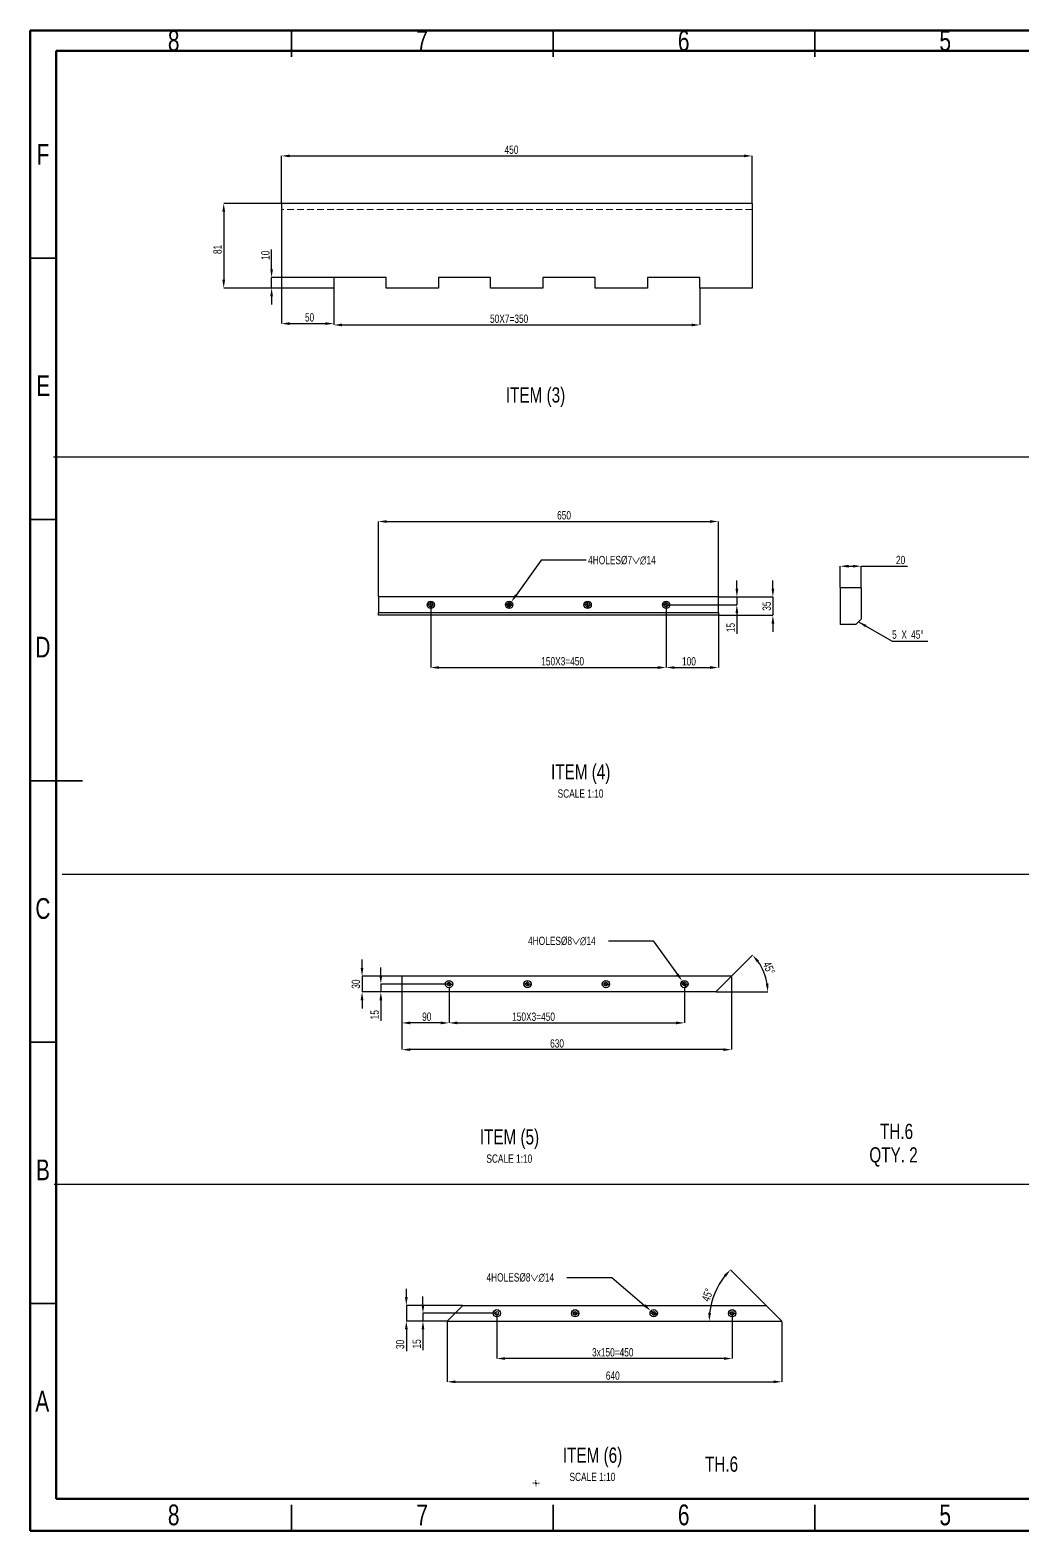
# Model space of a CAD drawing. Header units: millimetres. Extents: x 15 to 1268, y -316 to 292.
# Drawn here: x 443.9 to 633.7, y -316.1 to -29 of the extents above; entities that cross this region are included whole.
import ezdxf

# ---------------------------------------------------------------- set-up
doc = ezdxf.new("R2010")
doc.units = ezdxf.units.MM
doc.header["$PDSIZE"] = -1
doc.linetypes.add('HIDDEN', pattern=[1.905, 1.27, -0.635])
doc.layers.add('FORMAT', color=7, linetype='Continuous')
doc.styles.add('SLDTEXTSTYLE0', font='TXT', dxfattribs={"width": 0.75})
doc.dimstyles.new('SLDDIMSTYLE17', dxfattribs={"dimtxt": 1.5875, "dimasz": 1.5875, "dimexe": 0, "dimexo": 0.0625, "dimgap": 0.396875, "dimtad": 0, "dimtih": 1, "dimtoh": 1, "dimdec": 0, "dimlfac": 10, "dimrnd": 1e-09, "dimzin": 12, "dimdsep": 46, "dimtxsty": 'SLDTEXTSTYLE0', "dimblk1": 'NONE', "dimsah": 1, "dimcen": 0, "dimadec": 0, "dimazin": 3, "dimtfac": 1, "dimtdec": 0, "dimtmove": 0, "dimatfit": 3, "dimldrblk": 'NONE', "dimfxl": 1, "dimfrac": 2, "dimtolj": 1, "dimtzin": 12, "dimarcsym": 0})
doc.dimstyles.new('SLDDIMSTYLE3', dxfattribs={"dimtxt": 1.5875, "dimasz": 1.5875, "dimexe": 0, "dimexo": 0.0625, "dimgap": 0.396875, "dimtad": 1, "dimdec": 0, "dimlfac": 10, "dimrnd": 1e-09, "dimzin": 12, "dimdsep": 46, "dimtxsty": 'SLDTEXTSTYLE0', "dimsah": 1, "dimcen": 0.09, "dimadec": 0, "dimazin": 3, "dimtfac": 1, "dimtdec": 0, "dimtofl": 0, "dimtmove": 0, "dimatfit": 3, "dimfxl": 1, "dimfrac": 2, "dimtolj": 1, "dimtzin": 12, "dimarcsym": 0})
doc.dimstyles.new('SLDDIMSTYLE30', dxfattribs={"dimtxt": 1.5875, "dimasz": 1.5875, "dimexe": 0, "dimexo": 0.0625, "dimgap": 0.396875, "dimtad": 1, "dimdec": 4, "dimlfac": 10, "dimzin": 12, "dimdsep": 46, "dimtxsty": 'SLDTEXTSTYLE0', "dimsah": 1, "dimcen": 0.09, "dimazin": 3, "dimtfac": 1, "dimtofl": 0, "dimtmove": 0, "dimatfit": 3, "dimfxl": 1, "dimfrac": 2, "dimtolj": 1, "dimtzin": 12, "dimarcsym": 0})
doc.dimstyles.new('SLDDIMSTYLE4', dxfattribs={"dimtxt": 1.5875, "dimasz": 1.5875, "dimexe": 0, "dimexo": 0.0625, "dimgap": 0.396875, "dimtad": 1, "dimdec": 0, "dimlfac": 10, "dimrnd": 1e-09, "dimzin": 12, "dimdsep": 46, "dimtxsty": 'SLDTEXTSTYLE0', "dimsah": 1, "dimcen": 0.09, "dimadec": 0, "dimazin": 3, "dimtfac": 1, "dimtdec": 0, "dimtmove": 0, "dimatfit": 0, "dimfxl": 1, "dimfrac": 2, "dimtolj": 1, "dimtzin": 12, "dimarcsym": 0})
doc.dimstyles.new('SLDDIMSTYLE6', dxfattribs={"dimtxt": 1.5875, "dimasz": 1.5875, "dimexe": 0, "dimexo": 0.0625, "dimgap": 0.396875, "dimtad": 1, "dimdec": 0, "dimlfac": 5, "dimrnd": 1e-09, "dimzin": 12, "dimdsep": 46, "dimtxsty": 'SLDTEXTSTYLE0', "dimsah": 1, "dimcen": 0.09, "dimadec": 0, "dimazin": 3, "dimtfac": 1, "dimtdec": 0, "dimtofl": 0, "dimtmove": 0, "dimatfit": 3, "dimfxl": 1, "dimfrac": 2, "dimtolj": 1, "dimtzin": 12, "dimarcsym": 0})
doc.dimstyles.new('SLDDIMSTYLE7', dxfattribs={"dimtxt": 1.5875, "dimasz": 1.5875, "dimexe": 0, "dimexo": 0.0625, "dimgap": 0.396875, "dimtad": 1, "dimdec": 0, "dimlfac": 5, "dimrnd": 1e-09, "dimzin": 12, "dimdsep": 46, "dimtxsty": 'SLDTEXTSTYLE0', "dimsah": 1, "dimcen": 0.09, "dimadec": 0, "dimazin": 3, "dimtfac": 1, "dimtdec": 0, "dimtmove": 0, "dimatfit": 0, "dimfxl": 1, "dimfrac": 2, "dimtolj": 1, "dimtzin": 12, "dimarcsym": 0})

# ---------------------------------------------------------------- blocks, each defined once
blk = doc.blocks.new('SW_NOTE_0_98')
at = {"layer": 'FORMAT', "color": 0, "attachment_point": 2, "style": 'SLDTEXTSTYLE0'}
for s, insert, char_height in [('ITEM (5)', (7, 3.75), 2.91), ('SCALE 1:10', (6.97, -1.07), 1.587)]:
    blk.add_mtext(s, dxfattribs=dict(at, insert=insert, char_height=char_height))
blk = doc.blocks.new('*D977')
at = {"layer": 'Defpoints', "color": 0}
for p in [(491.99, -62.18), (480.95, -78.38), (491.99, -78.38)]:
    blk.add_point(p, dxfattribs=at)
at = {"layer": 'FORMAT', "color": 0, "lineweight": -2}
for p, q in [((491.92, -62.18), (480.95, -62.18)), ((480.95, -63.77), (480.95, -76.79)), ((491.92, -78.38), (480.95, -78.38))]:
    blk.add_line(p, q, dxfattribs=at)
at = {"layer": 'FORMAT', "color": 0}
for points in [[(480.69, -63.77), (481.22, -63.77), (480.95, -62.18)], [(480.69, -76.79), (481.22, -76.79), (480.95, -78.38)]]:
    blk.add_solid(points, dxfattribs=at)
at = {"layer": 'FORMAT', "color": 0, "insert": (478.97, -70.99), "char_height": 1.587, "attachment_point": 2, "rotation": 90, "style": 'SLDTEXTSTYLE0'}
blk.add_mtext('\\A1;81', dxfattribs=at)
blk = doc.blocks.new('*D978')
at = {"layer": 'Defpoints', "color": 0}
for p in [(581.99, -53.11), (491.99, -62.18), (581.99, -62.18)]:
    blk.add_point(p, dxfattribs=at)
at = {"layer": 'FORMAT', "color": 0, "lineweight": -2}
for p, q in [((491.99, -62.12), (491.99, -53.11)), ((493.57, -53.11), (580.4, -53.11)), ((581.99, -62.12), (581.99, -53.11))]:
    blk.add_line(p, q, dxfattribs=at)
at = {"layer": 'FORMAT', "color": 0}
for points in [[(493.57, -52.85), (493.57, -53.37), (491.99, -53.11)], [(580.4, -52.85), (580.4, -53.37), (581.99, -53.11)]]:
    blk.add_solid(points, dxfattribs=at)
at = {"layer": 'FORMAT', "color": 0, "insert": (535.97, -51.13), "char_height": 1.587, "attachment_point": 2, "style": 'SLDTEXTSTYLE0'}
blk.add_mtext('\\A1;450', dxfattribs=at)
blk = doc.blocks.new('*D979')
at = {"layer": 'Defpoints', "color": 0}
for p in [(490.11, -76.38), (501.99, -76.38), (491.99, -78.38)]:
    blk.add_point(p, dxfattribs=at)
at = {"layer": 'FORMAT', "color": 0, "lineweight": -2}
for p, q in [((490.11, -74.79), (490.11, -71.02)), ((501.92, -76.38), (490.11, -76.38)), ((490.11, -78.38), (490.11, -76.38)), ((491.92, -78.38), (490.11, -78.38)), ((490.11, -79.97), (490.11, -81.56))]:
    blk.add_line(p, q, dxfattribs=at)
at = {"layer": 'FORMAT', "color": 0}
for points in [[(489.85, -74.79), (490.37, -74.79), (490.11, -76.38)], [(489.85, -79.97), (490.37, -79.97), (490.11, -78.38)]]:
    blk.add_solid(points, dxfattribs=at)
at = {"layer": 'FORMAT', "color": 0, "insert": (488.13, -72.11), "char_height": 1.587, "attachment_point": 2, "rotation": 90, "style": 'SLDTEXTSTYLE0'}
blk.add_mtext('\\A1;10', dxfattribs=at)
blk = doc.blocks.new('*D980')
at = {"layer": 'Defpoints', "color": 0}
for p in [(491.99, -78.38), (501.99, -78.38), (501.99, -85.19)]:
    blk.add_point(p, dxfattribs=at)
at = {"layer": 'FORMAT', "color": 0, "lineweight": -2}
for p, q in [((491.99, -78.44), (491.99, -85.19)), ((501.99, -78.44), (501.99, -85.19)), ((493.57, -85.19), (500.4, -85.19))]:
    blk.add_line(p, q, dxfattribs=at)
at = {"layer": 'FORMAT', "color": 0}
for points in [[(493.57, -84.92), (493.57, -85.45), (491.99, -85.19)], [(500.4, -84.92), (500.4, -85.45), (501.99, -85.19)]]:
    blk.add_solid(points, dxfattribs=at)
at = {"layer": 'FORMAT', "color": 0, "insert": (497.37, -83.2), "char_height": 1.587, "attachment_point": 2, "style": 'SLDTEXTSTYLE0'}
blk.add_mtext('\\A1;50', dxfattribs=at)
blk = doc.blocks.new('*D981')
at = {"layer": 'Defpoints', "color": 0}
for p in [(501.99, -78.38), (571.99, -78.38), (571.99, -85.45)]:
    blk.add_point(p, dxfattribs=at)
at = {"layer": 'FORMAT', "color": 0, "lineweight": -2}
for p, q in [((501.99, -78.44), (501.99, -85.45)), ((571.99, -78.44), (571.99, -85.45)), ((503.57, -85.45), (570.4, -85.45))]:
    blk.add_line(p, q, dxfattribs=at)
at = {"layer": 'FORMAT', "color": 0}
for points in [[(503.57, -85.18), (503.57, -85.71), (501.99, -85.45)], [(570.4, -85.18), (570.4, -85.71), (571.99, -85.45)]]:
    blk.add_solid(points, dxfattribs=at)
at = {"layer": 'FORMAT', "color": 0, "insert": (535.52, -83.46), "char_height": 1.5875, "attachment_point": 2, "style": 'SLDTEXTSTYLE0'}
blk.add_mtext('\\A1;50X7=350', dxfattribs=at)
blk = doc.blocks.new('*D951')
at = {"layer": 'Defpoints', "color": 0}
for p in [(575.53, -123.04), (510.53, -137.48), (575.53, -137.48)]:
    blk.add_point(p, dxfattribs=at)
at = {"layer": 'FORMAT', "color": 0, "lineweight": -2}
for p, q in [((510.53, -137.41), (510.53, -123.04)), ((512.12, -123.04), (573.94, -123.04)), ((575.53, -137.41), (575.53, -123.04))]:
    blk.add_line(p, q, dxfattribs=at)
at = {"layer": 'FORMAT', "color": 0}
for points in [[(512.12, -122.78), (512.12, -123.31), (510.53, -123.04)], [(573.94, -122.78), (573.94, -123.31), (575.53, -123.04)]]:
    blk.add_solid(points, dxfattribs=at)
at = {"layer": 'FORMAT', "color": 0, "insert": (546.02, -121.06), "char_height": 1.587, "attachment_point": 2, "style": 'SLDTEXTSTYLE0'}
blk.add_mtext('\\A1;650', dxfattribs=at)
blk = doc.blocks.new('*D952')
at = {"layer": 'Defpoints', "color": 0}
for p in [(575.53, -137.48), (575.53, -140.98), (585.94, -140.98)]:
    blk.add_point(p, dxfattribs=at)
at = {"layer": 'FORMAT', "color": 0, "lineweight": -2}
for p, q in [((585.94, -135.89), (585.94, -134.3)), ((575.59, -137.48), (585.94, -137.48)), ((585.94, -137.48), (585.94, -140.98)), ((575.59, -140.98), (585.94, -140.98)), ((585.94, -142.56), (585.94, -144.15))]:
    blk.add_line(p, q, dxfattribs=at)
at = {"layer": 'FORMAT', "color": 0}
for points in [[(585.68, -135.89), (586.21, -135.89), (585.94, -137.48)], [(585.68, -142.56), (586.21, -142.56), (585.94, -140.98)]]:
    blk.add_solid(points, dxfattribs=at)
at = {"layer": 'FORMAT', "color": 0, "insert": (583.96, -139.23), "char_height": 1.587, "attachment_point": 2, "rotation": 90, "style": 'SLDTEXTSTYLE0'}
blk.add_mtext('\\A1;35', dxfattribs=at)
blk = doc.blocks.new('*D953')
at = {"layer": 'Defpoints', "color": 0}
for p in [(565.53, -139.63), (575.53, -140.98), (575.53, -150.98)]:
    blk.add_point(p, dxfattribs=at)
at = {"layer": 'FORMAT', "color": 0, "lineweight": -2}
for p, q in [((565.53, -139.69), (565.53, -150.98)), ((575.53, -141.04), (575.53, -150.98)), ((567.12, -150.98), (573.94, -150.98))]:
    blk.add_line(p, q, dxfattribs=at)
at = {"layer": 'FORMAT', "color": 0}
for points in [[(567.12, -150.71), (567.12, -151.24), (565.53, -150.98)], [(573.94, -150.71), (573.94, -151.24), (575.53, -150.98)]]:
    blk.add_solid(points, dxfattribs=at)
at = {"layer": 'FORMAT', "color": 0, "insert": (569.9, -148.99), "char_height": 1.587, "attachment_point": 2, "style": 'SLDTEXTSTYLE0'}
blk.add_mtext('\\A1;100', dxfattribs=at)
blk = doc.blocks.new('*D954')
at = {"layer": 'Defpoints', "color": 0}
for p in [(520.53, -139.63), (565.53, -139.63), (565.53, -150.98)]:
    blk.add_point(p, dxfattribs=at)
at = {"layer": 'FORMAT', "color": 0, "lineweight": -2}
for p, q in [((520.53, -139.69), (520.53, -150.98)), ((565.53, -139.69), (565.53, -150.98)), ((522.12, -150.98), (563.94, -150.98))]:
    blk.add_line(p, q, dxfattribs=at)
at = {"layer": 'FORMAT', "color": 0}
for points in [[(522.12, -150.71), (522.12, -151.24), (520.53, -150.98)], [(563.94, -150.71), (563.94, -151.24), (565.53, -150.98)]]:
    blk.add_solid(points, dxfattribs=at)
at = {"layer": 'FORMAT', "color": 0, "insert": (545.75, -148.99), "char_height": 1.5875, "attachment_point": 2, "style": 'SLDTEXTSTYLE0'}
blk.add_mtext('\\A1;150X3=450', dxfattribs=at)
blk = doc.blocks.new('*D955')
at = {"layer": 'Defpoints', "color": 0}
for p in [(575.53, -137.48), (579.06, -137.48), (566.18, -138.98)]:
    blk.add_point(p, dxfattribs=at)
at = {"layer": 'FORMAT', "color": 0, "lineweight": -2}
for p, q in [((579.06, -135.89), (579.06, -134.3)), ((575.59, -137.48), (579.06, -137.48)), ((579.06, -137.48), (579.06, -138.98)), ((566.24, -138.98), (579.06, -138.98)), ((579.06, -140.56), (579.06, -144.53))]:
    blk.add_line(p, q, dxfattribs=at)
at = {"layer": 'FORMAT', "color": 0}
for points in [[(578.79, -135.89), (579.32, -135.89), (579.06, -137.48)], [(578.79, -140.56), (579.32, -140.56), (579.06, -138.98)]]:
    blk.add_solid(points, dxfattribs=at)
at = {"layer": 'FORMAT', "color": 0, "insert": (577.07, -143.34), "char_height": 1.587, "attachment_point": 2, "rotation": 90, "style": 'SLDTEXTSTYLE0'}
blk.add_mtext('\\A1;15', dxfattribs=at)
blk = doc.blocks.new('*D956')
at = {"layer": 'Defpoints', "color": 0}
for p in [(535.12, -139.55), (535.94, -138.41)]:
    blk.add_point(p, dxfattribs=at)
at = {"layer": 'FORMAT', "color": 0, "lineweight": -2}
for p, q in [((541.64, -130.42), (536.86, -137.11)), ((550.22, -130.42), (541.64, -130.42)), ((535.12, -139.55), (535.94, -138.41))]:
    blk.add_line(p, q, dxfattribs=at)
at = {"layer": 'FORMAT', "color": 0}
blk.add_solid([(536.64, -136.96), (537.07, -137.27), (535.94, -138.41)], dxfattribs=at)
at = {"layer": 'FORMAT', "color": 0, "insert": (550.62, -129.62), "char_height": 1.5875, "attachment_point": 1, "style": 'SLDTEXTSTYLE0'}
blk.add_mtext('\\A1;4HOLES%%c7{\\fGDT;w}∅14', dxfattribs=at)
blk = doc.blocks.new('_None')
blk = doc.blocks.new('SW_NOTE_0_118')
at = {"layer": 'FORMAT', "color": 0, "attachment_point": 2, "style": 'SLDTEXTSTYLE0'}
for s, insert, char_height in [('ITEM (6)', (7, 3.75), 2.91), ('SCALE 1:10', (6.97, -1.07), 1.587)]:
    blk.add_mtext(s, dxfattribs=dict(at, insert=insert, char_height=char_height))
blk = doc.blocks.new('SW_NOTE_0_119')
at = {"layer": 'FORMAT', "color": 0, "attachment_point": 2, "style": 'SLDTEXTSTYLE0'}
for s, insert, char_height in [('ITEM (4)', (7, 3.75), 2.91), ('SCALE 1:10', (6.97, -1.07), 1.587)]:
    blk.add_mtext(s, dxfattribs=dict(at, insert=insert, char_height=char_height))
blk = doc.blocks.new('SW_CENTERMARKSYMBOL_219')
at = {"layer": 'FORMAT', "color": 0}
for p, q in [((-0.5, 0), (-0.65, 0)), ((0, 0), (-0.25, 0)), ((0, 0.5), (0, 0.65)), ((0, 0), (0, 0.25)), ((0, 0), (0, -0.25)), ((0, 0), (0.25, 0)), ((0.5, 0), (0.65, 0)), ((0, -0.5), (0, -0.65))]:
    blk.add_line(p, q, dxfattribs=at)
blk = doc.blocks.new('SW_CENTERMARKSYMBOL_220')
at = {"layer": 'FORMAT', "color": 0}
for p, q in [((-0.5, 0), (-0.65, 0)), ((0, 0), (-0.25, 0)), ((0, 0.5), (0, 0.65)), ((0, 0), (0, 0.25)), ((0, 0), (0, -0.25)), ((0, 0), (0.25, 0)), ((0.5, 0), (0.65, 0)), ((0, -0.5), (0, -0.65))]:
    blk.add_line(p, q, dxfattribs=at)
blk = doc.blocks.new('SW_CENTERMARKSYMBOL_221')
at = {"layer": 'FORMAT', "color": 0}
for p, q in [((-0.5, 0), (-0.65, 0)), ((0, 0), (-0.25, 0)), ((0, 0.5), (0, 0.65)), ((0, 0), (0, 0.25)), ((0, 0), (0, -0.25)), ((0, 0), (0.25, 0)), ((0.5, 0), (0.65, 0)), ((0, -0.5), (0, -0.65))]:
    blk.add_line(p, q, dxfattribs=at)
blk = doc.blocks.new('SW_CENTERMARKSYMBOL_222')
at = {"layer": 'FORMAT', "color": 0}
for p, q in [((-0.5, 0), (-0.65, 0)), ((0, 0), (-0.25, 0)), ((0, 0.5), (0, 0.65)), ((0, 0), (0, 0.25)), ((0, 0), (0, -0.25)), ((0, 0), (0.25, 0)), ((0.5, 0), (0.65, 0)), ((0, -0.5), (0, -0.65))]:
    blk.add_line(p, q, dxfattribs=at)
blk = doc.blocks.new('SW_CHAMFER_DIMENSION_1')
at = {"layer": 'FORMAT', "color": 0}
for p, q in [((-6.42, 3.71), (0, 0)), ((0, 0), (6.82, 0))]:
    blk.add_line(p, q, dxfattribs=at)
blk.add_solid([(-6.42, 3.71), (-5.17, 2.7), (-4.92, 3.12)], dxfattribs=at)
at = {"layer": 'FORMAT', "color": 0, "attachment_point": 1, "style": 'SLDTEXTSTYLE0'}
for s, insert, char_height in [('5', (0, 2.05), 1.59), ('X', (1.77, 2.05), 1.59), ('45°', (3.63, 2.05), 1.587)]:
    blk.add_mtext(s, dxfattribs=dict(at, insert=insert, char_height=char_height))
blk = doc.blocks.new('*D957')
at = {"layer": 'Defpoints', "color": 0}
for p in [(598.82, -131.59), (598.82, -135.73), (602.82, -135.73)]:
    blk.add_point(p, dxfattribs=at)
at = {"layer": 'FORMAT', "color": 0, "lineweight": -2}
for p, q in [((598.82, -135.66), (598.82, -131.59)), ((600.4, -131.59), (601.23, -131.59)), ((602.82, -135.66), (602.82, -131.59)), ((602.82, -131.59), (611.65, -131.59))]:
    blk.add_line(p, q, dxfattribs=at)
at = {"layer": 'FORMAT', "color": 0}
for points in [[(600.4, -131.33), (600.4, -131.86), (598.82, -131.59)], [(601.23, -131.33), (601.23, -131.86), (602.82, -131.59)]]:
    blk.add_solid(points, dxfattribs=at)
at = {"layer": 'FORMAT', "color": 0, "insert": (610.36, -129.61), "char_height": 1.587, "attachment_point": 2, "style": 'SLDTEXTSTYLE0'}
blk.add_mtext('\\A1;20', dxfattribs=at)
blk = doc.blocks.new('*D958')
at = {"layer": 'Defpoints', "color": 0}
for p in [(524.03, -212.13), (515.03, -213.03), (515.03, -218.96)]:
    blk.add_point(p, dxfattribs=at)
at = {"layer": 'FORMAT', "color": 0, "lineweight": -2}
for p, q in [((524.03, -212.19), (524.03, -218.96)), ((515.03, -213.09), (515.03, -218.96)), ((522.44, -218.96), (516.61, -218.96))]:
    blk.add_line(p, q, dxfattribs=at)
at = {"layer": 'FORMAT', "color": 0}
for points in [[(516.61, -218.69), (516.61, -219.22), (515.03, -218.96)], [(522.44, -218.69), (522.44, -219.22), (524.03, -218.96)]]:
    blk.add_solid(points, dxfattribs=at)
at = {"layer": 'FORMAT', "color": 0, "insert": (519.77, -216.97), "char_height": 1.587, "attachment_point": 2, "style": 'SLDTEXTSTYLE0'}
blk.add_mtext('\\A1;90', dxfattribs=at)
blk = doc.blocks.new('*D959')
at = {"layer": 'Defpoints', "color": 0}
for p in [(568.62, -210.96), (569.43, -212.1)]:
    blk.add_point(p, dxfattribs=at)
at = {"layer": 'FORMAT', "color": 0, "lineweight": -2}
for p, q in [((554.5, -203.26), (563.08, -203.26)), ((563.08, -203.26), (567.69, -209.67)), ((569.43, -212.1), (568.62, -210.96))]:
    blk.add_line(p, q, dxfattribs=at)
at = {"layer": 'FORMAT', "color": 0}
blk.add_solid([(567.91, -209.52), (567.48, -209.82), (568.62, -210.96)], dxfattribs=at)
at = {"layer": 'FORMAT', "color": 0, "insert": (539.14, -202.46), "char_height": 1.5875, "attachment_point": 1, "style": 'SLDTEXTSTYLE0'}
blk.add_mtext('\\A1;4HOLES%%c8{\\fGDT;w}∅14', dxfattribs=at)
blk = doc.blocks.new('*D960')
at = {"layer": 'Defpoints', "color": 0}
for p in [(578.03, -210.03), (584.64, -210.45), (515.03, -213.03), (575.03, -213.03), (575.03, -213.03)]:
    blk.add_point(p, dxfattribs=at)
at = {"layer": 'FORMAT', "color": 0, "lineweight": -2}
for p, q in [((578.07, -209.98), (582.06, -205.99)), ((575.09, -213.03), (584.98, -213.03))]:
    blk.add_line(p, q, dxfattribs=at)
blk.add_arc((575.03, -213.03), 9.95, 9.1495, 35.8505, dxfattribs=at)
at = {"layer": 'FORMAT', "color": 0}
for points in [[(582.89, -207.37), (583.29, -207.03), (582.06, -205.99)], [(585.11, -211.42), (584.59, -211.47), (584.98, -213.03)]]:
    blk.add_solid(points, dxfattribs=at)
at = {"layer": 'FORMAT', "color": 0, "insert": (585.44, -207.03), "char_height": 1.587, "attachment_point": 1, "rotation": 293.2972, "style": 'SLDTEXTSTYLE0'}
blk.add_mtext('\\A1;45°', dxfattribs=at)
blk = doc.blocks.new('*D961')
at = {"layer": 'Defpoints', "color": 0}
for p in [(515.03, -210.03), (507.4, -213.03), (515.03, -213.03)]:
    blk.add_point(p, dxfattribs=at)
at = {"layer": 'FORMAT', "color": 0, "lineweight": -2}
for p, q in [((507.4, -208.44), (507.4, -206.85)), ((514.96, -210.03), (507.4, -210.03)), ((507.4, -210.03), (507.4, -213.03)), ((514.96, -213.03), (507.4, -213.03)), ((507.4, -214.61), (507.4, -216.2))]:
    blk.add_line(p, q, dxfattribs=at)
at = {"layer": 'FORMAT', "color": 0}
for points in [[(507.13, -208.44), (507.66, -208.44), (507.4, -210.03)], [(507.13, -214.61), (507.66, -214.61), (507.4, -213.03)]]:
    blk.add_solid(points, dxfattribs=at)
at = {"layer": 'FORMAT', "color": 0, "insert": (505.41, -211.53), "char_height": 1.587, "attachment_point": 2, "rotation": 90, "style": 'SLDTEXTSTYLE0'}
blk.add_mtext('\\A1;30', dxfattribs=at)
blk = doc.blocks.new('*D962')
at = {"layer": 'Defpoints', "color": 0}
for p in [(523.43, -211.53), (510.99, -213.03), (515.03, -213.03)]:
    blk.add_point(p, dxfattribs=at)
at = {"layer": 'FORMAT', "color": 0, "lineweight": -2}
for p, q in [((510.99, -209.94), (510.99, -208.35)), ((523.36, -211.53), (510.99, -211.53)), ((510.99, -211.53), (510.99, -213.03)), ((514.96, -213.03), (510.99, -213.03)), ((510.99, -214.61), (510.99, -218.58))]:
    blk.add_line(p, q, dxfattribs=at)
at = {"layer": 'FORMAT', "color": 0}
for points in [[(510.73, -209.94), (511.26, -209.94), (510.99, -211.53)], [(510.73, -214.61), (511.26, -214.61), (510.99, -213.03)]]:
    blk.add_solid(points, dxfattribs=at)
at = {"layer": 'FORMAT', "color": 0, "insert": (509.01, -217.39), "char_height": 1.587, "attachment_point": 2, "rotation": 90, "style": 'SLDTEXTSTYLE0'}
blk.add_mtext('\\A1;15', dxfattribs=at)
blk = doc.blocks.new('*D963')
at = {"layer": 'Defpoints', "color": 0}
for p in [(578.03, -210.03), (515.03, -213.03), (515.03, -224.07)]:
    blk.add_point(p, dxfattribs=at)
at = {"layer": 'FORMAT', "color": 0, "lineweight": -2}
for p, q in [((578.03, -210.09), (578.03, -224.07)), ((515.03, -213.09), (515.03, -224.07)), ((576.44, -224.07), (516.61, -224.07))]:
    blk.add_line(p, q, dxfattribs=at)
at = {"layer": 'FORMAT', "color": 0}
for points in [[(516.61, -223.81), (516.61, -224.34), (515.03, -224.07)], [(576.44, -223.81), (576.44, -224.34), (578.03, -224.07)]]:
    blk.add_solid(points, dxfattribs=at)
at = {"layer": 'FORMAT', "color": 0, "insert": (544.68, -222.09), "char_height": 1.587, "attachment_point": 2, "style": 'SLDTEXTSTYLE0'}
blk.add_mtext('\\A1;630', dxfattribs=at)
blk = doc.blocks.new('*D964')
at = {"layer": 'Defpoints', "color": 0}
for p in [(524.03, -212.13), (569.03, -212.13), (569.03, -218.96)]:
    blk.add_point(p, dxfattribs=at)
at = {"layer": 'FORMAT', "color": 0, "lineweight": -2}
for p, q in [((524.03, -212.19), (524.03, -218.96)), ((569.03, -212.19), (569.03, -218.96)), ((525.61, -218.96), (567.44, -218.96))]:
    blk.add_line(p, q, dxfattribs=at)
at = {"layer": 'FORMAT', "color": 0}
for points in [[(525.61, -218.69), (525.61, -219.22), (524.03, -218.96)], [(567.44, -218.69), (567.44, -219.22), (569.03, -218.96)]]:
    blk.add_solid(points, dxfattribs=at)
at = {"layer": 'FORMAT', "color": 0, "insert": (540.19, -216.97), "char_height": 1.5875, "attachment_point": 2, "style": 'SLDTEXTSTYLE0'}
blk.add_mtext('\\A1;150X3=450', dxfattribs=at)
blk = doc.blocks.new('SW_CENTERMARKSYMBOL_228')
at = {"layer": 'FORMAT', "color": 0}
for p, q in [((-0.5, 0), (-0.6, 0)), ((0, 0), (-0.25, 0)), ((0, 0.5), (0, 0.6)), ((0, 0), (0, 0.25)), ((0, 0), (0, -0.25)), ((0, 0), (0.25, 0)), ((0.5, 0), (0.6, 0)), ((0, -0.5), (0, -0.6))]:
    blk.add_line(p, q, dxfattribs=at)
blk = doc.blocks.new('SW_CENTERMARKSYMBOL_229')
at = {"layer": 'FORMAT', "color": 0}
for p, q in [((-0.5, 0), (-0.6, 0)), ((0, 0), (-0.25, 0)), ((0, 0.5), (0, 0.6)), ((0, 0), (0, 0.25)), ((0, 0), (0, -0.25)), ((0, 0), (0.25, 0)), ((0.5, 0), (0.6, 0)), ((0, -0.5), (0, -0.6))]:
    blk.add_line(p, q, dxfattribs=at)
blk = doc.blocks.new('SW_CENTERMARKSYMBOL_230')
at = {"layer": 'FORMAT', "color": 0}
for p, q in [((-0.5, 0), (-0.6, 0)), ((0, 0), (-0.25, 0)), ((0, 0.5), (0, 0.6)), ((0, 0), (0, 0.25)), ((0, 0), (0, -0.25)), ((0, 0), (0.25, 0)), ((0.5, 0), (0.6, 0)), ((0, -0.5), (0, -0.6))]:
    blk.add_line(p, q, dxfattribs=at)
blk = doc.blocks.new('SW_CENTERMARKSYMBOL_231')
at = {"layer": 'FORMAT', "color": 0}
for p, q in [((-0.5, 0), (-0.6, 0)), ((0, 0), (-0.25, 0)), ((0, 0.5), (0, 0.6)), ((0, 0), (0, 0.25)), ((0, 0), (0, -0.25)), ((0, 0), (0.25, 0)), ((0.5, 0), (0.6, 0)), ((0, -0.5), (0, -0.6))]:
    blk.add_line(p, q, dxfattribs=at)
blk = doc.blocks.new('*D965')
at = {"layer": 'Defpoints', "color": 0}
for p in [(523.65, -276), (587.65, -276), (587.65, -287.61)]:
    blk.add_point(p, dxfattribs=at)
at = {"layer": 'FORMAT', "color": 0, "lineweight": -2}
for p, q in [((523.65, -276.06), (523.65, -287.61)), ((587.65, -276.06), (587.65, -287.61)), ((525.24, -287.61), (586.07, -287.61))]:
    blk.add_line(p, q, dxfattribs=at)
at = {"layer": 'FORMAT', "color": 0}
for points in [[(525.24, -287.35), (525.24, -287.87), (523.65, -287.61)], [(586.07, -287.35), (586.07, -287.87), (587.65, -287.61)]]:
    blk.add_solid(points, dxfattribs=at)
at = {"layer": 'FORMAT', "color": 0, "insert": (555.33, -285.63), "char_height": 1.587, "attachment_point": 2, "style": 'SLDTEXTSTYLE0'}
blk.add_mtext('\\A1;640', dxfattribs=at)
blk = doc.blocks.new('*D966')
at = {"layer": 'Defpoints', "color": 0}
for p in [(515.87, -273), (526.65, -273), (523.65, -276)]:
    blk.add_point(p, dxfattribs=at)
at = {"layer": 'FORMAT', "color": 0, "lineweight": -2}
for p, q in [((515.87, -271.41), (515.87, -269.82)), ((526.59, -273), (515.87, -273)), ((515.87, -273), (515.87, -276)), ((523.59, -276), (515.87, -276)), ((515.87, -277.58), (515.87, -281.75))]:
    blk.add_line(p, q, dxfattribs=at)
at = {"layer": 'FORMAT', "color": 0}
for points in [[(515.6, -271.41), (516.13, -271.41), (515.87, -273)], [(515.6, -277.58), (516.13, -277.58), (515.87, -276)]]:
    blk.add_solid(points, dxfattribs=at)
at = {"layer": 'FORMAT', "color": 0, "insert": (513.88, -280.46), "char_height": 1.587, "attachment_point": 2, "rotation": 90, "style": 'SLDTEXTSTYLE0'}
blk.add_mtext('\\A1;30', dxfattribs=at)
blk = doc.blocks.new('*D967')
at = {"layer": 'Defpoints', "color": 0}
for p in [(575.62, -269.05), (584.65, -273), (523.65, -276), (587.65, -276), (587.65, -276)]:
    blk.add_point(p, dxfattribs=at)
at = {"layer": 'FORMAT', "color": 0, "lineweight": -2}
blk.add_line((584.61, -272.95), (577.83, -266.17), dxfattribs=at)
blk.add_arc((587.65, -276), 13.89, 141.5513, 173.4487, dxfattribs=at)
at = {"layer": 'FORMAT', "color": 0}
for points in [[(576.58, -267.18), (576.97, -267.54), (577.83, -266.17)], [(574.12, -274.43), (573.59, -274.4), (573.76, -276)]]:
    blk.add_solid(points, dxfattribs=at)
at = {"layer": 'FORMAT', "color": 0, "insert": (572.27, -271.85), "char_height": 1.587, "attachment_point": 1, "rotation": 69.9293, "style": 'SLDTEXTSTYLE0'}
blk.add_mtext('\\A1;45°', dxfattribs=at)
blk = doc.blocks.new('*D968')
at = {"layer": 'Defpoints', "color": 0}
for p in [(562.62, -274.04), (563.69, -274.95)]:
    blk.add_point(p, dxfattribs=at)
at = {"layer": 'FORMAT', "color": 0, "lineweight": -2}
for p, q in [((546.55, -267.65), (555.14, -267.65)), ((555.14, -267.65), (561.41, -273.01)), ((563.69, -274.95), (562.62, -274.04))]:
    blk.add_line(p, q, dxfattribs=at)
at = {"layer": 'FORMAT', "color": 0}
blk.add_solid([(561.59, -272.81), (561.24, -273.21), (562.62, -274.04)], dxfattribs=at)
at = {"layer": 'FORMAT', "color": 0, "insert": (531.19, -266.84), "char_height": 1.5875, "attachment_point": 1, "style": 'SLDTEXTSTYLE0'}
blk.add_mtext('\\A1;4HOLES%%c8{\\fGDT;w}∅14', dxfattribs=at)
blk = doc.blocks.new('*D969')
at = {"layer": 'Defpoints', "color": 0}
for p in [(533.15, -274.5), (519.04, -276), (523.65, -276)]:
    blk.add_point(p, dxfattribs=at)
at = {"layer": 'FORMAT', "color": 0, "lineweight": -2}
for p, q in [((519.04, -272.91), (519.04, -271.32)), ((533.09, -274.5), (519.04, -274.5)), ((519.04, -274.5), (519.04, -276)), ((523.59, -276), (519.04, -276)), ((519.04, -277.58), (519.04, -281.55))]:
    blk.add_line(p, q, dxfattribs=at)
at = {"layer": 'FORMAT', "color": 0}
for points in [[(518.78, -272.91), (519.31, -272.91), (519.04, -274.5)], [(518.78, -277.58), (519.31, -277.58), (519.04, -276)]]:
    blk.add_solid(points, dxfattribs=at)
at = {"layer": 'FORMAT', "color": 0, "insert": (517.06, -280.36), "char_height": 1.587, "attachment_point": 2, "rotation": 90, "style": 'SLDTEXTSTYLE0'}
blk.add_mtext('\\A1;15', dxfattribs=at)
blk = doc.blocks.new('*D970')
at = {"layer": 'Defpoints', "color": 0}
for p in [(533.15, -274.5), (578.15, -274.5), (533.15, -283.16)]:
    blk.add_point(p, dxfattribs=at)
at = {"layer": 'FORMAT', "color": 0, "lineweight": -2}
for p, q in [((533.15, -274.56), (533.15, -283.16)), ((578.15, -274.56), (578.15, -283.16)), ((576.57, -283.16), (534.74, -283.16))]:
    blk.add_line(p, q, dxfattribs=at)
at = {"layer": 'FORMAT', "color": 0}
for points in [[(534.74, -282.89), (534.74, -283.42), (533.15, -283.16)], [(576.57, -282.89), (576.57, -283.42), (578.15, -283.16)]]:
    blk.add_solid(points, dxfattribs=at)
at = {"layer": 'FORMAT', "color": 0, "insert": (555.33, -281.17), "char_height": 1.5875, "attachment_point": 2, "style": 'SLDTEXTSTYLE0'}
blk.add_mtext('\\A1;3x150=450', dxfattribs=at)
blk = doc.blocks.new('SW_CENTERMARKSYMBOL_258')
at = {"layer": 'FORMAT', "color": 0}
for p, q in [((-0.5, 0), (-0.6, 0)), ((0, 0), (-0.25, 0)), ((0, 0.5), (0, 0.6)), ((0, 0), (0, 0.25)), ((0, 0), (0, -0.25)), ((0, 0), (0.25, 0)), ((0.5, 0), (0.6, 0)), ((0, -0.5), (0, -0.6))]:
    blk.add_line(p, q, dxfattribs=at)
blk = doc.blocks.new('SW_CENTERMARKSYMBOL_259')
at = {"layer": 'FORMAT', "color": 0}
for p, q in [((-0.5, 0), (-0.6, 0)), ((0, 0), (-0.25, 0)), ((0, 0.5), (0, 0.6)), ((0, 0), (0, 0.25)), ((0, 0), (0, -0.25)), ((0, 0), (0.25, 0)), ((0.5, 0), (0.6, 0)), ((0, -0.5), (0, -0.6))]:
    blk.add_line(p, q, dxfattribs=at)
blk = doc.blocks.new('SW_CENTERMARKSYMBOL_260')
at = {"layer": 'FORMAT', "color": 0}
for p, q in [((-0.5, 0), (-0.6, 0)), ((0, 0), (-0.25, 0)), ((0, 0.5), (0, 0.6)), ((0, 0), (0, 0.25)), ((0, 0), (0, -0.25)), ((0, 0), (0.25, 0)), ((0.5, 0), (0.6, 0)), ((0, -0.5), (0, -0.6))]:
    blk.add_line(p, q, dxfattribs=at)
blk = doc.blocks.new('SW_CENTERMARKSYMBOL_261')
at = {"layer": 'FORMAT', "color": 0}
for p, q in [((-0.5, 0), (-0.6, 0)), ((0, 0), (-0.25, 0)), ((0, 0.5), (0, 0.6)), ((0, 0), (0, 0.25)), ((0, 0), (0, -0.25)), ((0, 0), (0.25, 0)), ((0.5, 0), (0.6, 0)), ((0, -0.5), (0, -0.6))]:
    blk.add_line(p, q, dxfattribs=at)

msp = doc.modelspace()

# ---------------------------------------------------------------- linework, layer by layer
at = {"color": 7, "linetype": 'Continuous', "lineweight": 70}
for p, q in [((443.92922859, -316.14500481), (443.92922859, -29.14500481)), ((443.92922859, -29.14500481), (843.92922859, -29.14500481)), ((448.92922859, -310.0114798), (448.92922859, -33.0114798)), ((448.92922859, -33.0114798), (838.33170071, -33.0114798)), ((838.33170071, -310.0114798), (448.92922859, -310.0114798)), ((843.92922859, -316.14500481), (443.92922859, -316.14500481))]:
    msp.add_line(p, q, dxfattribs=at)
at = {"color": 7, "linetype": 'Continuous', "lineweight": 35}
for p, q in [((493.92922859, -34.14500481), (493.92922859, -29.14500481)), ((543.92922859, -34.14500481), (543.92922859, -29.14500481)), ((593.92922859, -34.14500481), (593.92922859, -29.14500481)), ((448.92922859, -72.64500481), (443.92922859, -72.64500481)), ((448.92922859, -122.64500481), (443.92922859, -122.64500481)), ((443.92822859, -172.64500481), (453.93022859, -172.64500481)), ((448.92922859, -172.64500481), (443.92922859, -172.64500481)), ((448.92922859, -222.64500481), (443.92922859, -222.64500481)), ((448.92922859, -272.64500481), (443.92922859, -272.64500481)), ((493.92922859, -311.14500481), (493.92922859, -316.14500481)), ((543.92922859, -311.14500481), (543.92922859, -316.14500481)), ((593.92922859, -311.14500481), (593.92922859, -316.14500481))]:
    msp.add_line(p, q, dxfattribs=at)
at = {"color": 7, "linetype": 'Continuous', "lineweight": 25}
for p, q in [((581.98630468, -62.18108209), (491.98630468, -62.18108209)), ((491.98630468, -62.18108209), (491.98630468, -63.78108209)), ((581.98630468, -62.18108209), (581.98630468, -63.78108209)), ((491.98630468, -63.78108209), (491.98630468, -78.38108209)), ((581.98630468, -63.78108209), (581.98630468, -78.38108209)), ((511.98630468, -76.38108209), (501.98630468, -76.38108209)), ((501.98630468, -76.38108209), (501.98630468, -78.38108209)), ((511.98630468, -78.38108209), (511.98630468, -76.38108209)), ((531.98630468, -76.38108209), (521.98630468, -76.38108209)), ((521.98630468, -76.38108209), (521.98630468, -78.38108209)), ((531.98630468, -78.38108209), (531.98630468, -76.38108209)), ((551.98630468, -76.38108209), (541.98630468, -76.38108209)), ((541.98630468, -76.38108209), (541.98630468, -78.38108209)), ((551.98630468, -78.38108209), (551.98630468, -76.38108209)), ((571.98630468, -76.38108209), (561.98630468, -76.38108209)), ((561.98630468, -76.38108209), (561.98630468, -78.38108209)), ((571.98630468, -78.38108209), (571.98630468, -76.38108209)), ((501.98630468, -78.38108209), (491.98630468, -78.38108209)), ((521.98630468, -78.38108209), (511.98630468, -78.38108209)), ((541.98630468, -78.38108209), (531.98630468, -78.38108209)), ((561.98630468, -78.38108209), (551.98630468, -78.38108209)), ((581.98630468, -78.38108209), (571.98630468, -78.38108209)), ((510.52841447, -137.47611935), (510.52841447, -140.47611935)), ((575.52841447, -137.47611935), (510.52841447, -137.47611935)), ((575.52841447, -140.47611935), (575.52841447, -137.47611935)), ((598.81606586, -135.72611935), (598.81606586, -142.72611935)), ((602.81606586, -135.72611935), (598.81606586, -135.72611935)), ((602.81606586, -135.72611935), (602.81606586, -141.72611935)), ((510.52841447, -140.47611935), (575.52841447, -140.47611935)), ((510.52841447, -140.97611935), (510.52841447, -140.47611935)), ((575.52841447, -140.47611935), (575.52841447, -140.97611935)), ((575.52841447, -140.97611935), (510.52841447, -140.97611935)), ((601.81606586, -142.72611935), (598.81606586, -142.72611935)), ((601.81606586, -142.72611935), (602.81606586, -141.72611935)), ((515.02554966, -210.02688997), (515.02554966, -213.02688997)), ((578.02554966, -210.02688997), (515.02554966, -210.02688997)), ((578.02554966, -210.02688997), (575.02554966, -213.02688997)), ((575.02554966, -213.02688997), (515.02554966, -213.02688997)), ((526.6536337, -272.99690708), (523.6536337, -275.99690708)), ((526.6536337, -272.99690708), (584.6536337, -272.99690708)), ((587.6536337, -275.99690708), (584.6536337, -272.99690708)), ((523.6536337, -275.99690708), (587.6536337, -275.99690708))]:
    msp.add_line(p, q, dxfattribs=at)
at = {"color": 7, "linetype": 'HIDDEN', "lineweight": 18}
msp.add_line((581.98630468, -63.38108209), (491.98630468, -63.38108209), dxfattribs=at)
at = {"color": 7, "linetype": 'Continuous', "lineweight": 25}
for centre, radius in [((520.52841447, -138.97611935), 0.7), ((520.52841447, -138.97611935), 0.4), ((535.52841447, -138.97611935), 0.7), ((535.52841447, -138.97611935), 0.4), ((550.52841447, -138.97611935), 0.7), ((550.52841447, -138.97611935), 0.4), ((565.52841447, -138.97611935), 0.7), ((565.52841447, -138.97611935), 0.4), ((524.02554966, -211.52688997), 0.7), ((524.02554966, -211.52688997), 0.35), ((539.02554966, -211.52688997), 0.7), ((539.02554966, -211.52688997), 0.35), ((554.02554966, -211.52688997), 0.7), ((554.02554966, -211.52688997), 0.35), ((569.02554966, -211.52688997), 0.7), ((569.02554966, -211.52688997), 0.35), ((533.1536337, -274.49690708), 0.7), ((533.1536337, -274.49690708), 0.35), ((548.1536337, -274.49690708), 0.7), ((548.1536337, -274.49690708), 0.35), ((563.1536337, -274.49690708), 0.7), ((563.1536337, -274.49690708), 0.35), ((578.1536337, -274.49690708), 0.7), ((578.1536337, -274.49690708), 0.35)]:
    msp.add_circle(centre, radius, dxfattribs=at)
at = {"layer": 'FORMAT'}
for p, q in [((448.38403832, -110.69099032), (669.68194369, -110.69099032)), ((450.06348541, -190.51583657), (669.68194369, -190.51583657)), ((669.68194369, -249.89758679), (448.52417604, -249.89758679))]:
    msp.add_line(p, q, dxfattribs=at)

# ---------------------------------------------------------------- block references
for name, p in [('SW_CENTERMARKSYMBOL_220', (520.52841447, -138.97611935)), ('SW_CENTERMARKSYMBOL_221', (535.52841447, -138.97611935)), ('SW_CENTERMARKSYMBOL_222', (550.52841447, -138.97611935)), ('SW_CENTERMARKSYMBOL_219', (565.52841447, -138.97611935)), ('SW_CHAMFER_DIMENSION_1', (608.73384285, -145.93142485)), ('SW_NOTE_0_119', (542.20027024, -173.21597608)), ('SW_CENTERMARKSYMBOL_231', (524.02554966, -211.52688997)), ('SW_CENTERMARKSYMBOL_228', (539.02554966, -211.52688997)), ('SW_CENTERMARKSYMBOL_229', (554.02554966, -211.52688997)), ('SW_CENTERMARKSYMBOL_230', (569.02554966, -211.52688997)), ('SW_NOTE_0_98', (528.58137846, -243.0509627)), ('SW_CENTERMARKSYMBOL_260', (548.1536337, -274.49690708)), ('SW_CENTERMARKSYMBOL_258', (563.1536337, -274.49690708)), ('SW_CENTERMARKSYMBOL_259', (578.1536337, -274.49690708)), ('SW_NOTE_0_118', (544.4675279, -303.93584352)), ('SW_CENTERMARKSYMBOL_261', (540.6536337, -306.99690708))]:
    msp.add_blockref(name, p, dxfattribs=at)

# ---------------------------------------------------------------- texts
at = {"color": 7, "linetype": 'Continuous', "lineweight": 0, "char_height": 3.96875, "attachment_point": 2, "style": 'SLDTEXTSTYLE0'}
for s, insert in [('8', (471.38926554, -29.08485072)), ('7', (518.88926554, -29.08485072)), ('6', (568.88926554, -29.08485072)), ('5', (618.88926554, -29.08485072)), ('F', (446.3869688, -50.83485072)), ('E', (446.4370375, -95.08485072)), ('D', (446.38191587, -145.08485072)), ('C', (446.38788749, -195.08485072)), ('B', (446.39983042, -245.08485072)), ('A', (446.26891674, -289.33485072)), ('8', (471.38926554, -311.08485072)), ('7', (518.88926554, -311.08485072)), ('6', (568.88926554, -311.08485072)), ('5', (618.88926554, -311.08485072))]:
    msp.add_mtext(s, dxfattribs=dict(at, insert=insert))
at = {"layer": 'FORMAT', "char_height": 2.910416667, "style": 'SLDTEXTSTYLE0'}
for s, insert, attachment_point in [('ITEM (3)', (540.56747287, -97.37699911), 2), ('TH.6', (606.42819322, -238.24874873), 1), ('QTY. 2', (604.38012175, -242.74705736), 1), ('TH.6', (572.96736592, -301.8994311), 1)]:
    msp.add_mtext(s, dxfattribs=dict(at, insert=insert, attachment_point=attachment_point))

# ---------------------------------------------------------------- dimensions: what is measured, and where the dimension line sits
at = {"layer": 'FORMAT'}
for base, p1, p2, dimstyle, picture, middle in [((581.98630468, -53.11014788), (491.98630468, -62.18108209), (581.98630468, -62.18108209), 'SLDDIMSTYLE6', '*D978', (535.96641577, -53.11014788)), ((501.98630468, -85.1857348), (491.98630468, -78.38108209), (501.98630468, -78.38108209), 'SLDDIMSTYLE6', '*D980', (497.37383613, -85.1857348)), ((575.52841447, -123.04284814), (510.52841447, -137.47611935), (575.52841447, -137.47611935), 'SLDDIMSTYLE3', '*D951', (546.0194772, -123.04284814)), ((598.81606586, -131.59165494), (602.81606586, -135.72611935), (598.81606586, -135.72611935), 'SLDDIMSTYLE6', '*D957', (610.35976575, -131.59165494)), ((575.52841447, -150.97611935), (565.52841447, -139.62611935), (575.52841447, -140.97611935), 'SLDDIMSTYLE3', '*D953', (569.89805773, -150.97611935)), ((515.02554966, -224.0733718), (578.02554966, -210.02688997), (515.02554966, -213.02688997), 'SLDDIMSTYLE3', '*D963', (544.6843281, -224.0733718)), ((515.02554966, -218.95869585), (524.02554966, -212.12688997), (515.02554966, -213.02688997), 'SLDDIMSTYLE3', '*D958', (519.76893057, -218.95869585)), ((587.6536337, -287.61035152), (523.6536337, -275.99690708), (587.6536337, -275.99690708), 'SLDDIMSTYLE3', '*D965', (555.33014338, -287.61035152))]:
    dim = msp.add_linear_dim(base=base, p1=p1, p2=p2, dimstyle=dimstyle, dxfattribs=at)
    dim.commit()
    dim.dimension.update_dxf_attribs({"geometry": picture, "text_midpoint": middle, "dimtype": 160})
for base, p1, p2, dimstyle, picture, middle in [((480.95186382, -78.38108209), (491.98630468, -62.18108209), (491.98630468, -78.38108209), 'SLDDIMSTYLE6', '*D977', (480.95186382, -70.990499)), ((490.11019513, -76.38108209), (491.98630468, -78.38108209), (501.98630468, -76.38108209), 'SLDDIMSTYLE7', '*D979', (490.11019513, -72.11467584)), ((579.05751001, -137.47611935), (566.17841447, -138.97611935), (575.52841447, -137.47611935), 'SLDDIMSTYLE4', '*D955', (579.05751001, -143.34174435)), ((585.94393547, -140.97611935), (575.52841447, -137.47611935), (575.52841447, -140.97611935), 'SLDDIMSTYLE4', '*D952', (585.94393547, -139.22611935)), ((507.39546517, -213.02688997), (515.02554966, -210.02688997), (515.02554966, -213.02688997), 'SLDDIMSTYLE4', '*D961', (507.39546517, -211.52688997)), ((510.99242496, -213.02688997), (523.42554966, -211.52688997), (515.02554966, -213.02688997), 'SLDDIMSTYLE4', '*D962', (510.99242496, -217.39251497)), ((515.86884253, -272.99690708), (523.6536337, -275.99690708), (526.6536337, -272.99690708), 'SLDDIMSTYLE4', '*D966', (515.86884253, -280.46175083)), ((519.0405066, -275.99690708), (533.1536337, -274.49690708), (523.6536337, -275.99690708), 'SLDDIMSTYLE4', '*D969', (519.0405066, -280.36253208))]:
    dim = msp.add_linear_dim(base=base, p1=p1, p2=p2, angle=90, dimstyle=dimstyle, dxfattribs=at)
    dim.commit()
    dim.dimension.update_dxf_attribs({"geometry": picture, "text_midpoint": middle, "dimtype": 160})
for base, p1, p2, text, dimstyle, picture, middle in [((571.98630468, -85.44894531), (501.98630468, -78.38108209), (571.98630468, -78.38108209), '50X7=<>', 'SLDDIMSTYLE6', '*D981', (535.52130206, -85.44894531)), ((565.52841447, -150.97611935), (520.52841447, -139.62611935), (565.52841447, -139.62611935), '150X3=<>', 'SLDDIMSTYLE3', '*D954', (545.7523098, -150.97611935)), ((569.02554966, -218.95869585), (524.02554966, -212.12688997), (569.02554966, -212.12688997), '150X3=<>', 'SLDDIMSTYLE3', '*D964', (540.19320516, -218.95869585)), ((533.1536337, -283.15574137), (578.1536337, -274.49690708), (533.1536337, -274.49690708), '3x150=<>', 'SLDDIMSTYLE3', '*D970', (555.33014338, -283.15574137))]:
    dim = msp.add_linear_dim(base=base, p1=p1, p2=p2, text=text, dimstyle=dimstyle, dxfattribs=at)
    dim.commit()
    dim.dimension.update_dxf_attribs({"geometry": picture, "text_midpoint": middle, "dimtype": 160})
for p1, p2, text, picture, middle in [((535.12159079, -139.54576354), (535.93523814, -138.40647516), '4HOLES%%c7{\\fGDT;w}<>', '*D956', (558.09988804, -130.42448407)), ((569.43416642, -212.09524931), (568.6169329, -210.95853063), '4HOLES%%c8{\\fGDT;w}<>', '*D959', (546.62038294, -203.26330661)), ((563.68591872, -274.95151972), (562.62134867, -274.04229443), '4HOLES%%c8{\\fGDT;w}<>', '*D968', (538.67122839, -267.64868641))]:
    dim = msp.add_diameter_dim_2p(p1=p1, p2=p2, text=text, dimstyle='SLDDIMSTYLE17', dxfattribs=at)
    dim.commit()
    dim.dimension.update_dxf_attribs({"geometry": picture, "text_midpoint": middle, "dimtype": 163})
for base, line1, line2, picture, middle in [((584.63827635, -210.45116762), ((515.02554966, -213.02688997), (575.02554966, -213.02688997)), ((578.02554966, -210.02688997), (575.02554966, -213.02688997)), '*D960', (584.16596278, -209.09093924)), ((575.62343023, -269.05126587), ((587.6536337, -275.99690708), (584.6536337, -272.99690708)), ((523.6536337, -275.99690708), (587.6536337, -275.99690708)), '*D967', (574.60597158, -271.22970239))]:
    dim = msp.add_angular_dim_2l(base=base, line1=line1, line2=line2, dimstyle='SLDDIMSTYLE30', dxfattribs=at)
    dim.commit()
    dim.dimension.update_dxf_attribs({"geometry": picture, "text_midpoint": middle, "dimtype": 162})

doc.saveas('drawing.dxf')
